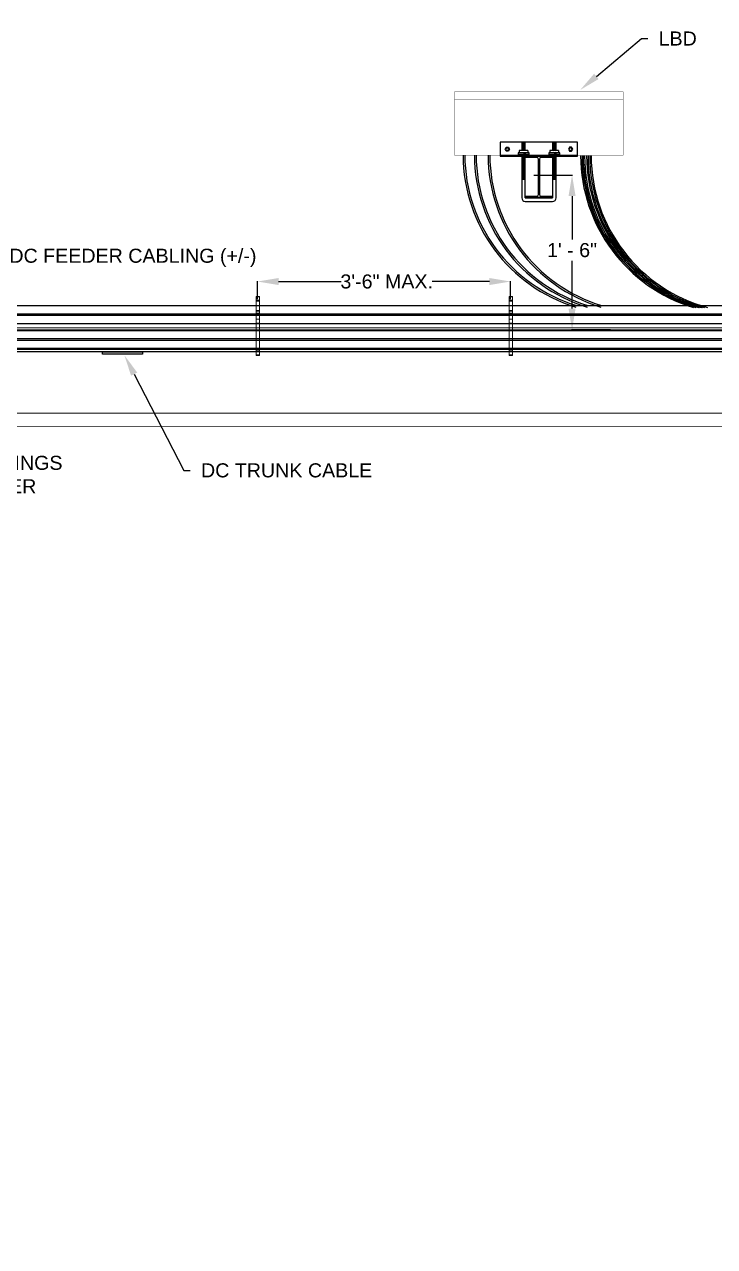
# Model space of a CAD drawing. Header units: feet. Extents: x -21 to 5170, y -254 to 1413.
# Drawn here: x 1896.9 to 1995.1, y -67.7 to 106.2 of the extents above; entities that cross this region are included whole.
import ezdxf
from ezdxf import colors
from ezdxf.entities.mleader import LeaderData, LeaderLine
from ezdxf.lldxf.tags import DXFTag
from ezdxf.math import Vec2, Vec3

# ---------------------------------------------------------------- set-up
doc = ezdxf.new("R2010")
doc.units = ezdxf.units.FT
doc.header["$MEASUREMENT"] = 0
for name, color, linetype in [('ATI CENTER SUPPORT', 7, 'Continuous'), ('DC FEEEDERS', 1, 'Continuous'), ('G-ANNO-TEXT', 1, 'Continuous'), ('G-TEXT', 7, 'Continuous'), ('PV-AG-DC1', 142, 'DC1'), ('S-BOLT', 93, 'Continuous'), ('S-STEL-ANGL', 3, 'Continuous'), ('WIRE MANAGEMENT', 4, 'Continuous')]:
    doc.layers.add(name, color=color, linetype=linetype)
doc.layers.add('E-COMB-BOX', color=250, linetype='Continuous', lineweight=30)
doc.layers.add('G-NPLT', color=67, linetype='Continuous', plot=False)
doc.styles.add('NEI-A', font='arial.ttf')
tags = doc.linetypes.add('DC1', pattern='A,0.176989,-0.035266,["DC1",NEI-A,S=0.1,R=0,X=0,Y=-0.05],-0.314734,0.176989', length=0.703978).pattern_tags.tags
tags[6] = DXFTag(74, 10)
doc.dimstyles.new('NEI-A', dxfattribs={"dimtxt": 0.1, "dimasz": 0.125, "dimexe": 0.0625, "dimexo": 0.0625, "dimgap": 0.0625, "dimtad": 0, "dimtih": 1, "dimtoh": 1, "dimdec": 4, "dimzin": 3, "dimdsep": 46, "dimlunit": 4, "dimtxsty": 'NEI-A', "dimcen": 0, "dimadec": 0, "dimazin": 0, "dimtfac": 0.75, "dimtdec": 4, "dimtofl": 0, "dimtmove": 0, "dimatfit": 3, "dimfxl": 1, "dimfrac": 1, "dimtolj": 1, "dimtzin": 0, "dimarcsym": 0})

# ---------------------------------------------------------------- blocks, each defined once
blk = doc.blocks.new('*D17')
at = {"layer": 'Defpoints', "color": 0, "transparency": 16777216}
for p in [(1966.05, 69.63), (1930.05, 67.07), (1966.05, 67.07)]:
    blk.add_point(p, dxfattribs=at)
at = {"layer": 'G-ANNO-TEXT', "color": 0, "lineweight": -2, "transparency": 16777216}
for p, q in [((1930.05, 67.13), (1930.05, 69.7)), ((1933.05, 69.63), (1941.98, 69.63)), ((1963.05, 69.63), (1954.91, 69.63)), ((1966.05, 67.13), (1966.05, 69.7))]:
    blk.add_line(p, q, dxfattribs=at)
at = {"layer": 'G-ANNO-TEXT', "color": 0, "transparency": 16777216}
for points in [[(1933.05, 70.13), (1933.05, 69.13), (1930.05, 69.63)], [(1963.05, 70.13), (1963.05, 69.13), (1966.05, 69.63)]]:
    blk.add_solid(points, dxfattribs=at)
at = {"layer": 'G-ANNO-TEXT', "color": 0, "transparency": 16777216, "insert": (1948.44, 69.63), "char_height": 2, "attachment_point": 5, "style": 'NEI-A'}
blk.add_mtext('\\A1;3\'-6" MAX.', dxfattribs=at)
blk = doc.blocks.new('BracketAngle_BottomView')
for p, q in [((81.54, 214.54), (70.54, 214.54)), ((72.41, 214.54), (72.41, 214.4)), ((74.41, 214.54), (74.41, 214.4)), ((77.66, 214.54), (77.66, 214.4)), ((79.66, 214.54), (79.66, 214.4))]:
    blk.add_line(p, q)
for points in [[(70.54, 216.4), (81.54, 216.4), (81.54, 214.4), (70.54, 214.4)], [(71.7, 215.68), (71.85, 215.4), (71.7, 215.13), (71.38, 215.13), (71.22, 215.4), (71.38, 215.68)], [(80.38, 215.68), (80.22, 215.4), (80.38, 215.13), (80.7, 215.13), (80.85, 215.4), (80.7, 215.68)]]:
    blk.add_lwpolyline(points, close=True)
for centre in [(71.54, 215.4), (80.54, 215.4)]:
    blk.add_circle(centre, 0.2)
blk = doc.blocks.new('*D18')
at = {"layer": 'Defpoints', "color": 0, "transparency": 16777216}
for p in [(1969.3, 84.79), (1974.81, 84.79), (1980.33, 62.78, 0.12)]:
    blk.add_point(p, dxfattribs=at)
at = {"layer": 'G-ANNO-TEXT', "color": 0, "lineweight": -2, "transparency": 16777216}
for p, q in [((1969.37, 84.79), (1974.87, 84.79)), ((1974.81, 81.79), (1974.81, 75.18)), ((1974.81, 65.78), (1974.81, 73.01)), ((1980.27, 62.78), (1974.75, 62.78))]:
    blk.add_line(p, q, dxfattribs=at)
at = {"layer": 'G-ANNO-TEXT', "color": 0, "transparency": 16777216}
for points in [[(1974.31, 81.79), (1975.31, 81.79), (1974.81, 84.79)], [(1974.31, 65.78), (1975.31, 65.78), (1974.81, 62.78)]]:
    blk.add_solid(points, dxfattribs=at)
at = {"layer": 'G-ANNO-TEXT', "color": 0, "transparency": 16777216, "insert": (1974.81, 74.09), "char_height": 2, "attachment_point": 5, "style": 'NEI-A', "bg_fill": 3, "box_fill_scale": 1.25, "bg_fill_color": 256, "bg_fill_true_color": 13158600, "bg_fill_transparency": 0}
blk.add_mtext('\\A1;1\' - 6"', dxfattribs=at)

msp = doc.modelspace()

# ---------------------------------------------------------------- hatches: boundary and pattern name
at = {"layer": 'S-BOLT'}
h = msp.add_hatch(dxfattribs=at)
h.set_pattern_fill('ANSI31', color=256)
h.set_pattern_definition([(45, (1948.5958, -29.54964), (-0.08838835, 0.08838835), [])])
h.paths.add_polyline_path([(1972.5333, 84.22134), (1972.0333, 84.22134), (1972.0333, 87.46358), (1972.5333, 87.46358)])
h.paths.add_polyline_path([(1972.5333, 88.26414), (1972.0333, 88.26414), (1972.0333, 89.42618), (1972.5333, 89.42618)])
h.paths.add_polyline_path([(1968.1583, 88.2618), (1967.6583, 88.2618), (1967.6583, 89.42384), (1968.1583, 89.42384)])
h.paths.add_polyline_path([(1967.6583, 84.22134), (1967.6583, 87.46358), (1968.1583, 87.46358), (1968.1583, 84.22134)])

# ---------------------------------------------------------------- linework, layer by layer
at = {"layer": 'DC FEEEDERS'}
for points in [[(1959.30525, 87.60358, 0.329466328), (1975.35568, 66.00372, 0.098766988)], [(1959.5516, 87.60421, 0.329466328), (1975.42735, 66.23942, 0.329466328)], [(1960.91714, 87.60358, 0.329466328), (1976.96757, 66.00372, 0.098766988)], [(1961.1635, 87.60421, 0.329466328), (1977.03925, 66.23942, 0.329466328)], [(1962.8617, 87.60358, 0.329466328), (1978.91213, 66.00372, 0.098766988)], [(1963.10805, 87.60421, 0.329466328), (1978.9838, 66.23942, 0.329466328)]]:
    msp.add_lwpolyline(points, format="xyb", dxfattribs=at)
for points in [[(1852.42153, 63.6641), (2087.77006, 63.6641)], [(1852.42153, 62.68671), (2087.77006, 62.68671)], [(1852.42153, 61.52671), (2087.77006, 61.52671)], [(1852.42153, 61.30476), (2087.77006, 61.30476)]]:
    msp.add_lwpolyline(points, dxfattribs=at)
at = {"layer": 'E-COMB-BOX', "const_width": 0.05}
for points in [[(1958.0958, 87.60358), (1958.0958, 96.60358), (1982.0958, 96.60358), (1982.0958, 87.60358)], [(1958.0958, 95.60358), (1982.0958, 95.60358)], [(1982.0958, 87.60358), (1958.0958, 87.60358)]]:
    msp.add_lwpolyline(points, dxfattribs=at)
at = {"layer": 'G-TEXT', "flags": 128}
msp.add_lwpolyline([(1968.2208, 87.46358), (1971.9708, 87.46358), (1971.9708, 87.29858), (1970.4103, 87.29858, 0.414213562), (1970.1603, 87.04858), (1970.1603, 82.01358, 0.414213562), (1970.4103, 81.76358), (1971.9708, 81.76358), (1971.9708, 81.59858), (1968.2208, 81.59858), (1968.2208, 81.76358), (1969.7813, 81.76358, 0.414213562), (1970.0313, 82.01358), (1970.0313, 87.04858, 0.414213562), (1969.7813, 87.29858), (1968.2208, 87.29858), (1968.2208, 87.46358)], format="xyb", dxfattribs=at)
at = {"layer": 'PV-AG-DC1', "flags": 128}
for points in [[(1976.03045, 87.53518, 0.329466328), (1992.08088, 65.93532, 0.329466328)], [(1976.23045, 87.53569, 0.338048409), (1992.80509, 65.93532, 0.329466328)], [(1976.38508, 87.53518, 0.329466328), (1992.43551, 65.93532, 0.329466328)], [(1976.58508, 87.53569, 0.338048409), (1993.15973, 65.93532, 0.329466328)], [(1976.88158, 87.53518, 0.329466328), (1992.93201, 65.93532, 0.329466328)], [(1977.08158, 87.53569, 0.338048409), (1993.65623, 65.93532, 0.329466328)], [(1977.32489, 87.53518, 0.329466328), (1993.37532, 65.93532, 0.329466328)], [(1977.52489, 87.53569, 0.338048409), (1994.09953, 65.93532, 0.329466328)]]:
    msp.add_lwpolyline(points, format="xyb", dxfattribs=at)
at = {"layer": 'S-BOLT'}
for p, q in [((1967.13003, 87.9338), (1967.13003, 87.60358)), ((1968.52441, 88.2618), (1967.29219, 88.2618)), ((1967.29219, 88.2618), (1967.29219, 87.9338)), ((1967.9083, 87.9338), (1968.06602, 87.76869)), ((1968.05414, 87.9338), (1968.21186, 87.76869)), ((1968.52441, 88.2618), (1968.52441, 87.9338)), ((1971.50503, 87.93614), (1971.50503, 87.60592)), ((1972.89941, 88.26414), (1971.66719, 88.26414)), ((1971.66719, 88.26414), (1971.66719, 87.93614)), ((1972.2833, 87.93614), (1972.44102, 87.77103)), ((1972.42914, 87.93614), (1972.58686, 87.77103)), ((1972.89941, 88.26414), (1972.89941, 87.93614)), ((1968.1583, 81.53384), (1972.0333, 81.53384)), ((1968.1583, 81.03384), (1972.0333, 81.03384))]:
    msp.add_line(p, q, dxfattribs=at)
for points in [[(1968.1583, 88.2618), (1968.1583, 89.42384), (1967.6583, 89.42384), (1967.6583, 88.2618)], [(1972.5333, 88.26414), (1972.5333, 89.42618), (1972.0333, 89.42618), (1972.0333, 88.26414)], [(1968.68656, 87.60358), (1968.68656, 87.9338), (1967.13003, 87.9338)], [(1967.13003, 87.76869), (1968.68656, 87.76869)], [(1967.13003, 87.60358), (1968.68656, 87.60358)], [(1968.1583, 81.53384), (1968.1583, 87.46358), (1967.6583, 87.46358), (1967.6583, 81.53384)], [(1973.06156, 87.60592), (1973.06156, 87.93614), (1971.50503, 87.93614)], [(1971.50503, 87.77103), (1973.06156, 87.77103)], [(1971.50503, 87.60592), (1973.06156, 87.60592)], [(1972.5333, 81.53384), (1972.5333, 87.46358), (1972.0333, 87.46358), (1972.0333, 81.53384)], [(1967.6583, 84.22134), (1968.1583, 84.22134)], [(1972.0333, 84.22134), (1972.5333, 84.22134)]]:
    msp.add_lwpolyline(points, dxfattribs=at)
for centre, start, end in [((1968.1583, 81.53384), 180, 270), ((1972.0333, 81.53384), 270, 0)]:
    msp.add_arc(centre, 0.5, start, end, dxfattribs=at)
at = {"layer": 'WIRE MANAGEMENT', "color": 4, "linetype": 'Continuous', "lineweight": 18, "elevation": 0.11854, "flags": 128}
for points in [[(1966.35417, 67.51993), (1965.85417, 67.51993)], [(1965.85417, 59.11993), (1965.85417, 67.51993)], [(1966.35417, 67.45884), (1965.85417, 67.45884)], [(1966.35417, 66.96978), (1965.85417, 66.96978)], [(1966.35417, 66.83421), (1965.85417, 66.83421)], [(1966.35417, 67.51993), (1966.35417, 59.11993)], [(1966.35417, 65.49308), (1965.85417, 65.49308)], [(1966.35417, 65.43185), (1965.85417, 65.43185)], [(1966.35417, 65.14677), (1965.85417, 65.14677)], [(1966.35417, 65.01119), (1965.85417, 65.01119)], [(1852.42153, 63.05156), (2087.77006, 63.05156)], [(1852.42153, 62.77349), (2087.77006, 62.77349)], [(1930.35417, 64.28499), (1929.85417, 64.28499)], [(1930.35417, 63.70274), (1929.85417, 63.70274)], [(1966.35417, 64.28499), (1965.85417, 64.28499)], [(1966.35417, 63.70274), (1965.85417, 63.70274)], [(1930.35417, 59.79258), (1929.85417, 59.79258)], [(1930.35417, 59.66452), (1929.85417, 59.66452)], [(1930.35417, 59.18101), (1929.85417, 59.18101)], [(1966.35417, 59.79258), (1965.85417, 59.79258)], [(1966.35417, 59.66452), (1965.85417, 59.66452)], [(1966.35417, 59.18101), (1965.85417, 59.18101)], [(1930.35417, 59.11993), (1929.85417, 59.11993)], [(1966.35417, 59.11993), (1965.85417, 59.11993)]]:
    msp.add_lwpolyline(points, dxfattribs=at)

# ---------------------------------------------------------------- block references
at = {"layer": 'S-STEL-ANGL', "xscale": -1}
msp.add_blockref('BracketAngle_BottomView', (2046.13287, -126.94036), dxfattribs=at)

# ---------------------------------------------------------------- leaders
at = {"layer": 'G-ANNO-TEXT'}
ml = msp.add_multileader_mtext('Standard', dxfattribs=at)
ml.set_content('\\pxql,t3.00005;DC FEEDER CABLING (+/-)', color=256, style='NEI-A')
ml.set_leader_properties()
ml.build(insert=Vec2(0, 0))
ml.multileader.update_dxf_attribs({"dogleg_length": 3.07146, "arrow_head_size": 3})
ctx = ml.context
ctx.base_point, ctx.char_height, ctx.arrow_head_size, ctx.landing_gap_size, ctx.plane_origin = Vec3(1893.21352, 73.00892), 2, 3, 1.53573, Vec3(2673.28098, 616.4211)
notes = []
notes.append((ctx, [(0, (1, 1, 0), (1892.31384, 73.00892), (1, 0), 0.89968, [(1, [(1883.59649, 65.68626)], 0, [])])]))
ctx.mtext.insert, ctx.mtext.width, ctx.mtext.flow_direction = Vec3(1894.74925, 74.30292), 35.0813915, 5
ctx.mtext.has_bg_fill, ctx.mtext.bg_color, ctx.mtext.bg_scale_factor, ctx.mtext.bg_transparency, ctx.mtext.use_window_bg_color = 1, -1073741824, 1.5, 0, 1
ml = msp.add_multileader_mtext('Standard', dxfattribs=at)
ml.set_content('(TYP.) DC STRINGS FROM TRACKER TABLES ', color=256, style='NEI-A')
ml.set_leader_properties()
ml.build(insert=Vec2(0, 0))
ml.multileader.update_dxf_attribs({"dogleg_length": 0.89968, "arrow_head_size": 3})
ctx = ml.context
ctx.base_point, ctx.char_height, ctx.arrow_head_size, ctx.landing_gap_size, ctx.plane_origin = Vec3(1874.6988, 43.81809), 2, 3, 1.53573, Vec3(1922.73585, 88.3542)
notes.append((ctx, [(0, (1, 1, 0), (1873.79912, 43.81809), (1, 0), 0.89968, [(0, [(1854.93558, 59.43313)], 0, [])])]))
ctx.mtext.insert, ctx.mtext.width, ctx.mtext.flow_direction = Vec3(1876.23453, 44.83514), 33.7171351, 5
ctx.mtext.has_bg_fill, ctx.mtext.bg_color, ctx.mtext.bg_scale_factor, ctx.mtext.bg_transparency, ctx.mtext.use_window_bg_color = 1, -1073741824, 1.5, 0, 1
at = {"layer": 'G-NPLT'}
ml = msp.add_multileader_mtext('Standard', dxfattribs=at)
ml.set_content('\\A1;ATI', color=256, style='NEI-A')
ml.set_leader_properties()
ml.build(insert=Vec2(0, 0))
ml.multileader.update_dxf_attribs({"dogleg_length": 0.89968, "arrow_head_size": 64.60241})
ctx = ml.context
ctx.base_point, ctx.char_height, ctx.arrow_head_size, ctx.landing_gap_size, ctx.plane_origin = Vec3(2046.95625, -210.91911), 43.068273, 64.60241, 33.07065, Vec3(17655.77939, -11807.0407)
notes.append((ctx, [(0, (0, 0, 0), (0, 0), (1, 0), 1, [])]))
ctx.mtext.insert, ctx.mtext.width, ctx.mtext.flow_direction = Vec3(2080.0269, -189.38498), 97.1085959, 5
ctx.mtext.has_bg_fill, ctx.mtext.bg_color, ctx.mtext.bg_scale_factor, ctx.mtext.bg_transparency, ctx.mtext.use_window_bg_color = 1, -1073741824, 1.5, 0, 1
for ctx, leaders in notes:
    for number, flags, end, landing, length, lines in leaders:
        leader = LeaderData()
        leader.index, (leader.has_last_leader_line, leader.has_dogleg_vector, leader.attachment_direction) = number, flags
        leader.last_leader_point, leader.dogleg_vector, leader.dogleg_length = Vec3(end), Vec3(landing), length
        for number, points, colour, breaks in lines:
            line = LeaderLine()
            line.index, line.vertices, line.color, line.breaks = number, Vec3.list(points), colors.encode_raw_color(colour), breaks
            leader.lines.append(line)
        ctx.leaders.append(leader)

# ---------------------------------------------------------------- next in the draw order: linework, layer by layer
at = {"layer": 'ATI CENTER SUPPORT', "color": 8, "linetype": 'Continuous', "lineweight": 15}
for p, q in [((2078.84262, 50.90399), (1861.30049, 50.90399)), ((2077.87777, 48.97464), (1862.26535, 49.05638))]:
    msp.add_line(p, q, dxfattribs=at)
at = {"layer": 'DC FEEEDERS'}
for points in [[(1852.42153, 66.20605), (2087.77006, 66.20605)], [(1852.42153, 65.04605), (2087.77006, 65.04605)], [(1852.42153, 64.8241), (2087.77006, 64.8241)], [(1852.42153, 60.14476), (2087.77006, 60.14476)]]:
    msp.add_lwpolyline(points, dxfattribs=at)
at = {"layer": 'PV-AG-DC1', "flags": 128}
for points in [[(1852.42153, 60.00291), (2087.77006, 60.00291)], [(1852.42153, 59.67045), (2087.77006, 59.67045)]]:
    msp.add_lwpolyline(points, dxfattribs=at)
msp.add_lwpolyline([(1907.99125, 59.62158), (1913.70174, 59.62158), (1913.70174, 59.3028), (1907.99125, 59.3028)], close=True, dxfattribs=at)
at = {"layer": 'WIRE MANAGEMENT', "color": 4, "linetype": 'Continuous', "lineweight": 18, "elevation": 0.11854, "flags": 128}
for points in [[(1930.35417, 67.51993), (1929.85417, 67.51993)], [(1930.35417, 67.45884), (1929.85417, 67.45884)], [(1930.35417, 66.96978), (1929.85417, 66.96978)], [(1930.35417, 66.83421), (1929.85417, 66.83421)], [(1930.35417, 67.51993), (1930.35417, 59.11993)], [(1930.35417, 65.49308), (1929.85417, 65.49308)], [(1930.35417, 65.43185), (1929.85417, 65.43185)], [(1930.35417, 65.14677), (1929.85417, 65.14677)], [(1930.35417, 65.01119), (1929.85417, 65.01119)]]:
    msp.add_lwpolyline(points, dxfattribs=at)

# ---------------------------------------------------------------- next in the draw order: dimensions: what is measured, and where the dimension line sits
at = {"layer": 'G-ANNO-TEXT'}
dim = msp.add_linear_dim(base=(1966.05209, 69.63286, 0.11854), p1=(1930.05209, 67.07231, 0.11854), p2=(1966.05209, 67.07231, 0.11854), text='3\'-6" MAX.', dimstyle='NEI-A', override={"dimtxt": 2, "dimasz": 3}, dxfattribs=at)
dim.commit()
dim.dimension.update_dxf_attribs({"geometry": '*D17', "text_midpoint": (1948.44371, 69.63286, 0.11854), "dimtype": 160})

# ---------------------------------------------------------------- next in the draw order: leaders
ml = msp.add_multileader_mtext('Standard', dxfattribs=at)
ml.set_content('\\pxql,t3.00005;LBD', color=256, style='NEI-A')
ml.set_leader_properties()
ml.build(insert=Vec2(0, 0))
ml.multileader.update_dxf_attribs({"dogleg_length": 3.07146, "arrow_head_size": 3})
ctx = ml.context
ctx.base_point, ctx.char_height, ctx.arrow_head_size, ctx.landing_gap_size, ctx.plane_origin = Vec3(1985.58956, 104.21403), 2, 3, 1.53573, Vec3(2765.65701, 647.62622)
notes = []
notes.append((ctx, [(0, (1, 1, 0), (1984.68987, 104.21403), (1, 0), 0.89968, [(1, [(1975.97252, 96.89138)], 0, [])])]))
ctx.mtext.insert, ctx.mtext.width, ctx.mtext.flow_direction = Vec3(1987.12529, 105.21403), 5.3064939, 5
ctx.mtext.has_bg_fill, ctx.mtext.bg_color, ctx.mtext.bg_scale_factor, ctx.mtext.bg_transparency, ctx.mtext.use_window_bg_color = 1, -1073741824, 1.5, 0, 1
at = {"layer": 'G-NPLT'}
ml = msp.add_multileader_mtext('Standard', dxfattribs=at)
ml.set_content('\\A1;GAMECHANGE', color=256, style='NEI-A')
ml.set_leader_properties()
ml.build(insert=Vec2(0, 0))
ml.multileader.update_dxf_attribs({"dogleg_length": 0.89968, "arrow_head_size": 64.60241})
ctx = ml.context
ctx.base_point, ctx.char_height, ctx.arrow_head_size, ctx.landing_gap_size, ctx.plane_origin = Vec3(3193.50933, -201.22638), 43.068273, 64.60241, 33.07065, Vec3(19000.63376, -11807.0407)
notes.append((ctx, [(0, (0, 0, 0), (0, 0), (1, 0), 1, [])]))
ctx.mtext.insert, ctx.mtext.width, ctx.mtext.flow_direction = Vec3(3226.57997, -179.32502), 410.8719117, 5
ctx.mtext.has_bg_fill, ctx.mtext.bg_color, ctx.mtext.bg_scale_factor, ctx.mtext.bg_transparency, ctx.mtext.use_window_bg_color = 1, -1073741824, 1.5, 0, 1
for ctx, leaders in notes:
    for number, flags, end, landing, length, lines in leaders:
        leader = LeaderData()
        leader.index, (leader.has_last_leader_line, leader.has_dogleg_vector, leader.attachment_direction) = number, flags
        leader.last_leader_point, leader.dogleg_vector, leader.dogleg_length = Vec3(end), Vec3(landing), length
        for number, points, colour, breaks in lines:
            line = LeaderLine()
            line.index, line.vertices, line.color, line.breaks = number, Vec3.list(points), colors.encode_raw_color(colour), breaks
            leader.lines.append(line)
        ctx.leaders.append(leader)

# ---------------------------------------------------------------- next in the draw order: dimensions: what is measured, and where the dimension line sits
at = {"layer": 'G-ANNO-TEXT'}
dim = msp.add_linear_dim(base=(1974.81189, 84.79185), p1=(1980.33145, 62.78083, 0.11854), p2=(1969.30265, 84.79185), angle=270, text='1\' - 6"', dimstyle='NEI-A', override={"dimtxt": 2, "dimasz": 3, "dimtfill": 1}, dxfattribs=at)
dim.commit()
dim.dimension.update_dxf_attribs({"geometry": '*D18', "text_midpoint": (1974.81189, 74.09261), "dimtype": 160})

# ---------------------------------------------------------------- next in the draw order: leaders
ml = msp.add_multileader_mtext('Standard', dxfattribs=at)
ml.set_content('DC TRUNK CABLE', color=256, style='NEI-A')
ml.set_leader_properties()
ml.build(insert=Vec2(0, 0))
ml.multileader.update_dxf_attribs({"dogleg_length": 0.89968, "arrow_head_size": 3})
ctx = ml.context
ctx.base_point, ctx.char_height, ctx.arrow_head_size, ctx.landing_gap_size, ctx.plane_origin = Vec3(1920.47895, 42.75013), 2, 3, 1.53573, Vec3(1964.11007, 87.28625)
notes = []
notes.append((ctx, [(0, (1, 1, 0), (1919.57927, 42.75013), (1, 0), 0.89968, [(0, [(1911.12524, 59.12452)], 0, [])])]))
ctx.mtext.insert, ctx.mtext.width, ctx.mtext.flow_direction = Vec3(1922.01468, 43.76719), 33.7171351, 5
ctx.mtext.has_bg_fill, ctx.mtext.bg_color, ctx.mtext.bg_scale_factor, ctx.mtext.bg_transparency, ctx.mtext.use_window_bg_color = 1, -1073741824, 1.5, 0, 1
at = {"layer": 'G-NPLT'}
ml = msp.add_multileader_mtext('Standard', dxfattribs=at)
ml.set_content('\\A1;FTC', color=256, style='NEI-A')
ml.set_leader_properties()
ml.build(insert=Vec2(0, 0))
ml.multileader.update_dxf_attribs({"dogleg_length": 0.89968, "arrow_head_size": 64.60241})
ctx = ml.context
ctx.base_point, ctx.char_height, ctx.arrow_head_size, ctx.landing_gap_size, ctx.plane_origin = Vec3(4694.02381, -210.43336), 43.068273, 64.60241, 33.07065, Vec3(20345.48813, -11807.0407)
notes.append((ctx, [(0, (0, 0, 0), (0, 0), (1, 0), 1, [])]))
ctx.mtext.insert, ctx.mtext.width, ctx.mtext.flow_direction = Vec3(4727.09445, -188.532), 126.6975761, 5
ctx.mtext.has_bg_fill, ctx.mtext.bg_color, ctx.mtext.bg_scale_factor, ctx.mtext.bg_transparency, ctx.mtext.use_window_bg_color = 1, -1073741824, 1.5, 0, 1
for ctx, leaders in notes:
    for number, flags, end, landing, length, lines in leaders:
        leader = LeaderData()
        leader.index, (leader.has_last_leader_line, leader.has_dogleg_vector, leader.attachment_direction) = number, flags
        leader.last_leader_point, leader.dogleg_vector, leader.dogleg_length = Vec3(end), Vec3(landing), length
        for number, points, colour, breaks in lines:
            line = LeaderLine()
            line.index, line.vertices, line.color, line.breaks = number, Vec3.list(points), colors.encode_raw_color(colour), breaks
            leader.lines.append(line)
        ctx.leaders.append(leader)

# ---------------------------------------------------------------- next in the draw order: linework, layer by layer
at = {"layer": 'WIRE MANAGEMENT', "color": 4, "linetype": 'Continuous', "lineweight": 18, "elevation": 0.11854, "flags": 128}
msp.add_lwpolyline([(1929.85417, 59.11993), (1929.85417, 67.51993)], dxfattribs=at)

doc.saveas('drawing.dxf')
